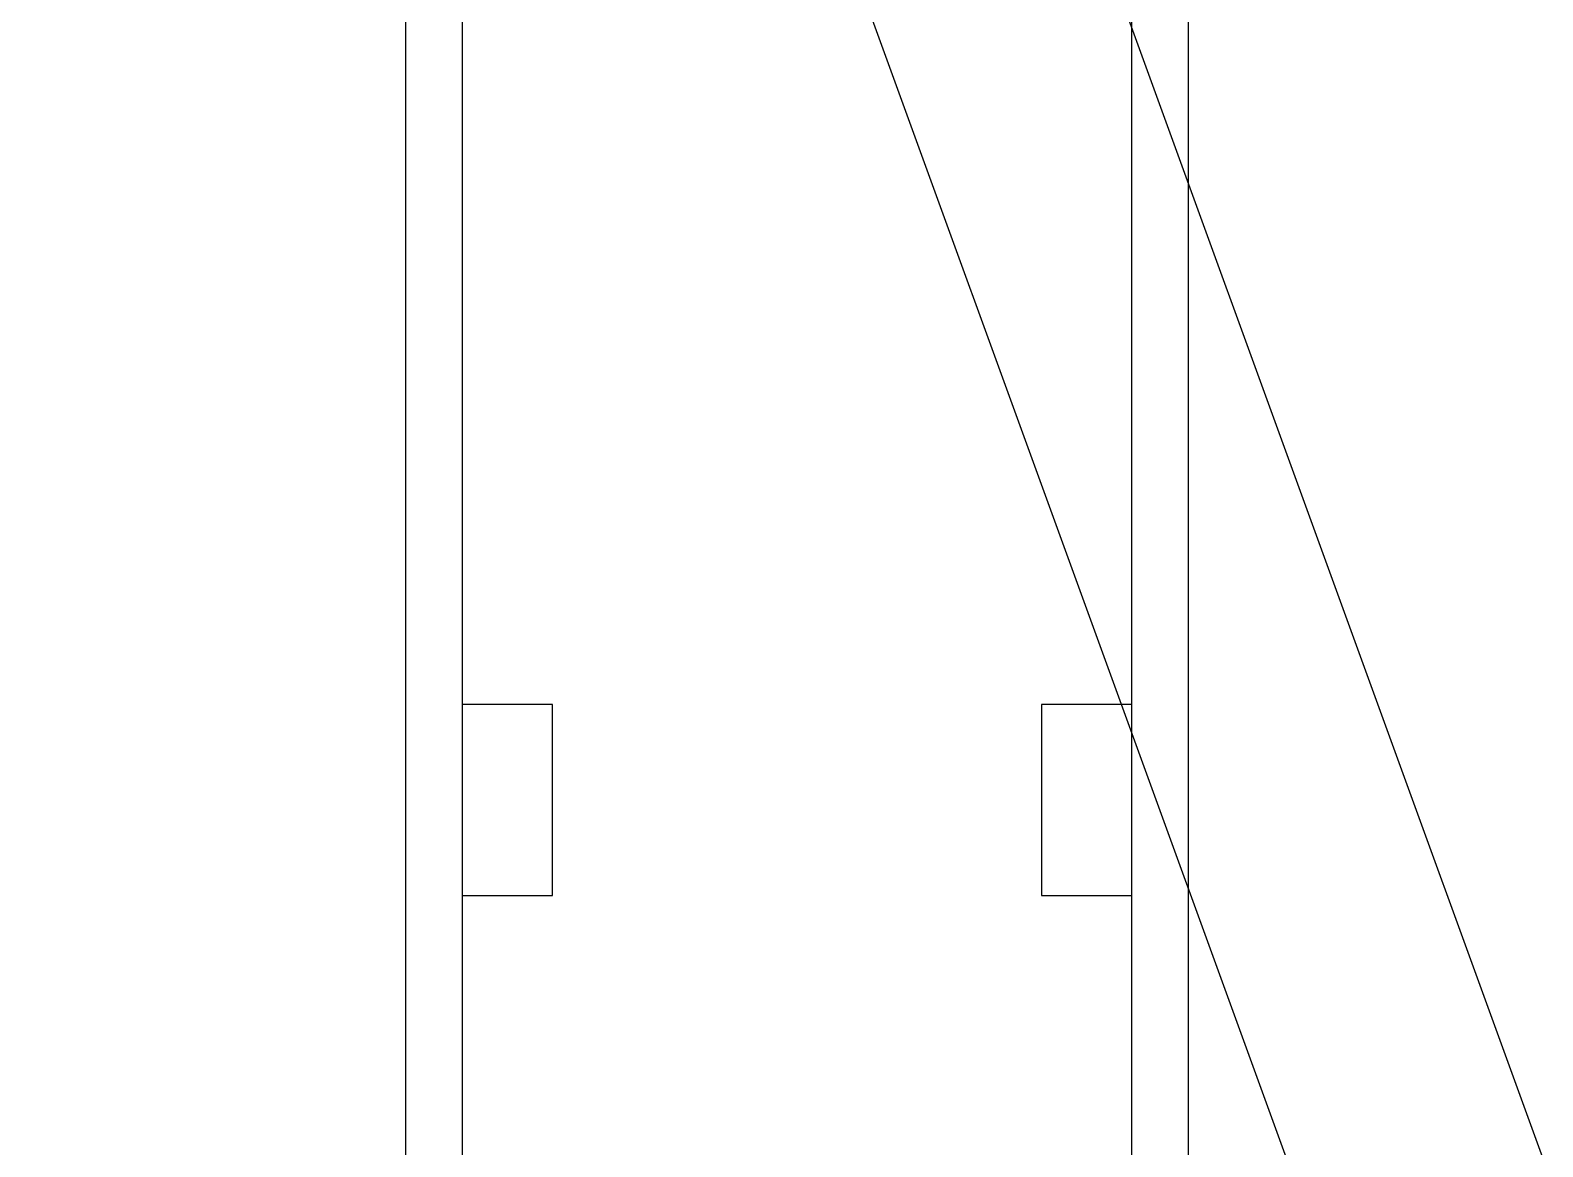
# Model space of a CAD drawing. Header units: inches. Extents: x -233729 to 737493, y -275239 to 196021.
# Drawn here: x 486895 to 487647, y 18593 to 19148 of the extents above; entities that cross this region are included whole.
import ezdxf

# ---------------------------------------------------------------- set-up
doc = ezdxf.new("R2010")
doc.units = ezdxf.units.IN
doc.header["$MEASUREMENT"] = 0
doc.layers.add('P_AX', color=7, linetype='Continuous')
doc.layers.add('Sezioni', color=7, linetype='Continuous')

# ---------------------------------------------------------------- blocks, each defined once
blk = doc.blocks.new('A$C48CB4C16')
at = {"layer": 'P_AX', "color": 6, "linetype": 'Continuous'}
for p, q in [((3272.09, 851.11, 710.66), (4039.19, 2958.71, 710.66)), ((4151.95, 2917.67, 710.66), (3383.77, 807.1, 710.66))]:
    blk.add_line(p, q, dxfattribs=at)
at = {"layer": 'P_AX', "color": 6}
blk.add_circle((4100.56, 4905.53, 710.66), 4100.56, dxfattribs=at)
blk = doc.blocks.new('A$C359573D4')
at = {"layer": 'Sezioni'}
for points in [[(73, 858), (45, 858), (45, 28), (73, 28)], [(3397, 858), (3369, 858), (3369, 28), (3397, 28)], [(0, 653), (45, 653), (45, 558), (0, 558)], [(3397, 653), (3442, 653), (3442, 558), (3397, 558)]]:
    blk.add_lwpolyline(points, close=True, dxfattribs=at)

msp = doc.modelspace()

# ---------------------------------------------------------------- block references
at = {"color": 1, "xscale": -1, "rotation": 180}
msp.add_blockref('A$C48CB4C16', (483703.87457, 20931.61615, -710.66459), dxfattribs=at)
at = {"xscale": -1, "rotation": 180}
for p in [(483712.43801, 19371.08573), (487397.5864, 19371.08573)]:
    msp.add_blockref('A$C359573D4', p, dxfattribs=at)

doc.saveas('drawing.dxf')
